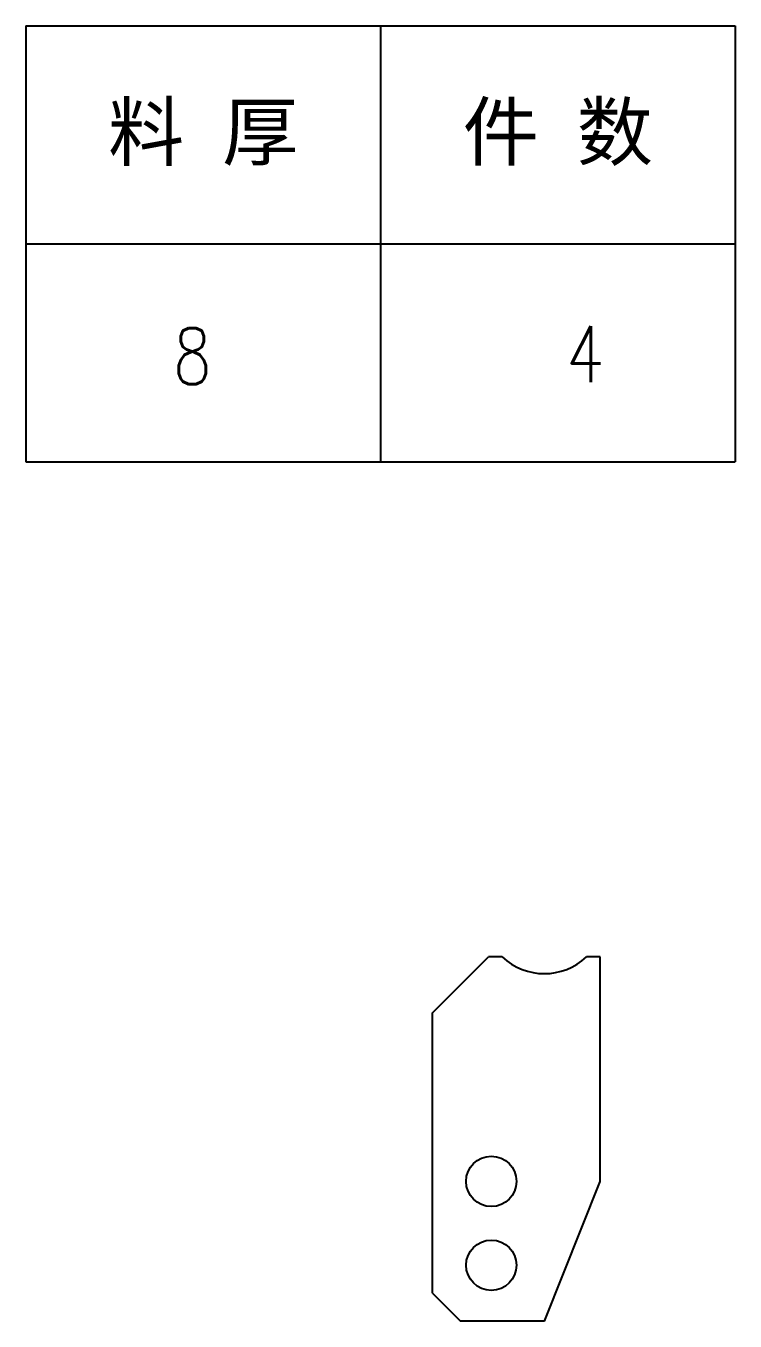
# Model space of a CAD drawing. Header units: millimetres. Extents: x 169 to 68710, y -18996 to 3059.
# Drawn here: x 1424.4 to 1551.4, y 2826.8 to 3058.6 of the extents above; entities that cross this region are included whole.
import ezdxf
from ezdxf.enums import TextEntityAlignment as Align

# ---------------------------------------------------------------- set-up
doc = ezdxf.new("R2010")
doc.units = ezdxf.units.MM
doc.layers.add('AM_VIS', color=7, linetype='Continuous')
doc.styles.add('DIM', font='txt.shx', dxfattribs={"width": 0.8, "bigfont": 'bigfont.shx'})
doc.styles.get("Standard").update_dxf_attribs({"font": 'txt', "bigfont": 'gbcbig.shx'})

# ---------------------------------------------------------------- blocks, each defined once
blk = doc.blocks.new('*T110')
at = {"color": 0, "linetype": 'ByBlock', "lineweight": -2, "transparency": 16777216}
for p, q in [((0, 0), (127, 0)), ((0, 0), (0, -78)), ((63.5, 0), (63.5, -78)), ((127, 0), (127, -78)), ((0, -39), (127, -39)), ((0, -78), (127, -78))]:
    blk.add_line(p, q, dxfattribs=at)
at = {"color": 0, "transparency": 16777216, "char_height": 10, "width": 60.5, "attachment_point": 5}
for s, insert in [('{\\fSimSun|b0|i0|c134|p2;料 厚}', (31.75, -19.5)), ('{\\fSimSun|b0|i0|c134|p2;件 数}', (95.25, -19.5))]:
    blk.add_mtext(s, dxfattribs=dict(at, insert=insert))
blk = doc.blocks.new('拆图参数')
blk.add_blockref('*T110', (-63.5, 78))
at = {"style": 'DIM', "width": 0.8}
blk.add_attdef('6', text='', height=10, dxfattribs=at).set_placement((-37.13, 18.91), align=Align.MIDDLE_LEFT)
blk.add_attdef('1', text='', height=10, dxfattribs=at).set_placement((36.65, 19.27), align=Align.MIDDLE_CENTER)

msp = doc.modelspace()

# ---------------------------------------------------------------- linework, layer by layer
at = {"layer": 'AM_VIS', "ltscale": 0.353554}
msp.add_line((1497.275, 2881.999), (1507.275, 2891.999), dxfattribs=at)
at = {"layer": 'AM_VIS', "ltscale": 0.061254}
for p, q in [((1509.726, 2891.999), (1507.275, 2891.999)), ((1527.275, 2891.999), (1524.825, 2891.999)), ((1497.275, 2831.829), (1502.275, 2826.829)), ((1517.275, 2826.829), (1502.275, 2826.829))]:
    msp.add_line(p, q, dxfattribs=at)
at = {"layer": 'AM_VIS', "ltscale": 0.435921}
msp.add_line((1527.275, 2851.829), (1527.275, 2891.999), dxfattribs=at)
at = {"layer": 'AM_VIS', "ltscale": 0.18592}
msp.add_line((1497.275, 2831.829), (1497.275, 2881.999), dxfattribs=at)
at = {"layer": 'AM_VIS'}
msp.add_line((1517.275, 2826.829), (1527.275, 2851.829), dxfattribs=at)
for centre in [(1507.775, 2851.829), (1507.775, 2836.829)]:
    msp.add_circle(centre, 4.5, dxfattribs=at)
msp.add_arc((1517.275, 2899.999), 11, 226.65821, 313.34171, dxfattribs=at)

# ---------------------------------------------------------------- block references
msp.add_blockref('拆图参数', (1487.937, 2980.583)).add_auto_attribs({'1': '4', '6': '8'})

doc.saveas('drawing.dxf')
